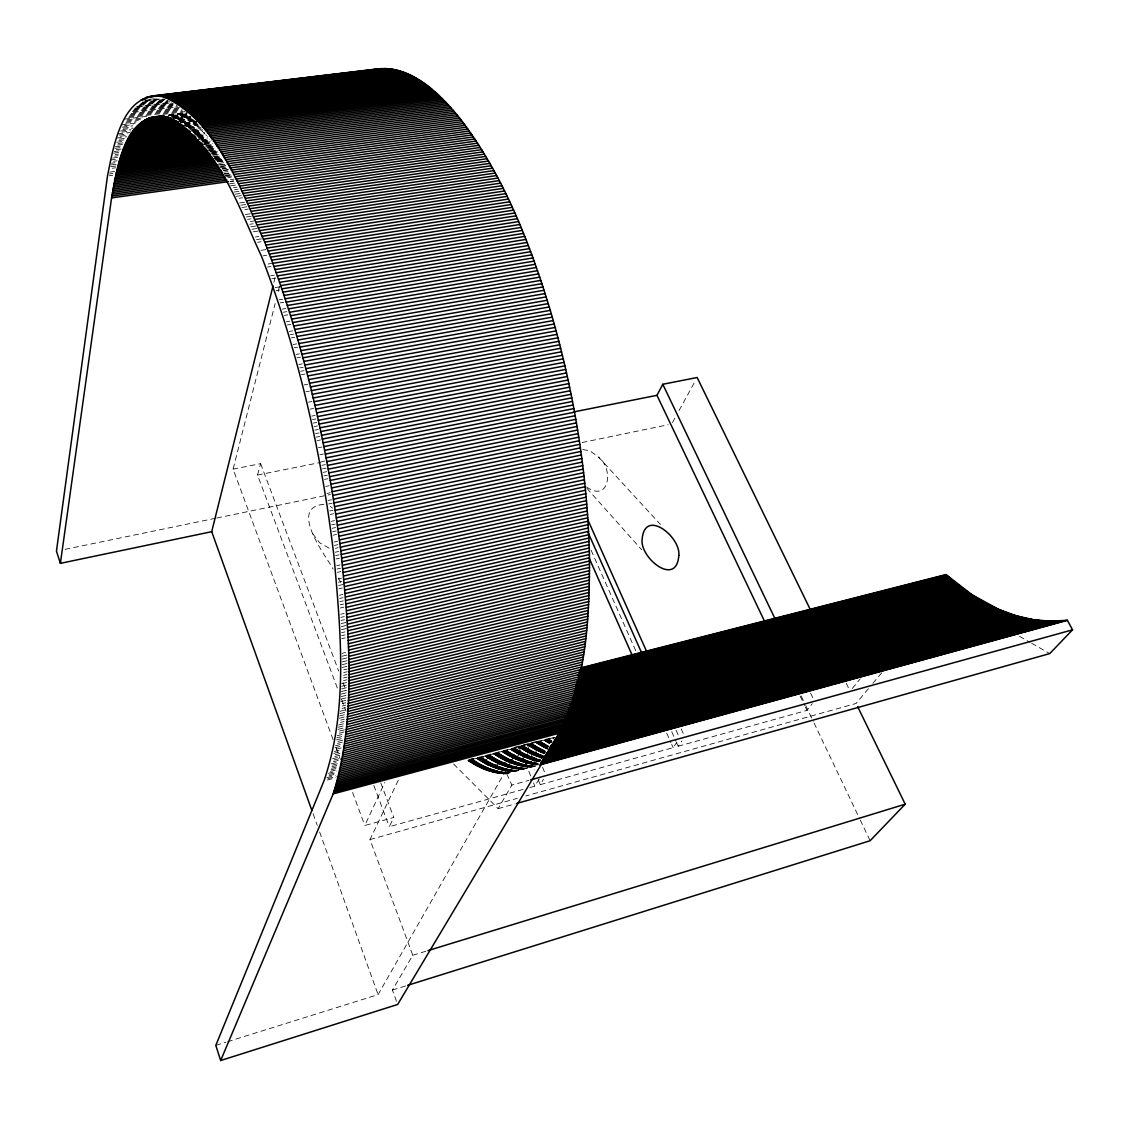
<?xml version="1.0" encoding="UTF-8"?>
<svg xmlns="http://www.w3.org/2000/svg" width="1129" height="1129" viewBox="0 0 1129 1129"><rect width="100%" height="100%" fill="white"/><g stroke="black" fill="none" stroke-linecap="round" stroke-linejoin="round"><path stroke-width="0.75" stroke-dasharray="5 3.75" d="M273.881 282.433L275.166 277.311M333.097 739.707L233.096 469.114L275.151 303.489M278.186 291.536L279.484 286.413M337.331 688.013L257.525 475.041L260.63 463.666L233.096 469.114M380.783 782.919L393.795 817.481L364.808 825.497L384.806 782.51M396.491 1001.268L392.426 990.062L412.762 955.275L370.002 839.581L398.72 779.32M523.009 789.453L389.293 826.682L393.795 817.481M672.475 422.528L675.763 416.516M679.051 410.519L695.506 380.501M227.522 1041.728L378.074 994.635L519.848 745.803M453.576 763.994L498.143 808.646L511.874 785.064L528.866 780.365M529.783 787.562L534.864 786.151L539.676 778.191M538.237 779.772L540.241 784.655L543.458 779.349M540.241 784.655L673.124 747.652L676.878 742.317M676.751 743.023L678.176 746.241L681.958 740.92M678.176 746.241L806.953 710.381L812.287 703.706M852.324 688.45L860.129 678.966M868.413 688.718L856.078 703.452L525.818 795.945M872.886 683.355L881.862 672.63M215.808 1045.398L225.842 1042.25M392.426 990.062L405.875 985.857M412.762 955.275L426.254 951.126M370.002 839.581L517.35 798.316M498.143 808.646L515.106 803.876M554.48 737.308L467.829 760.636L478.527 766.887L488.758 771.093L541.412 756.74M488.758 771.093L541.835 756.853M489.167 771.22L542.259 756.98M489.563 771.347L542.668 757.093M489.972 771.46L541.398 757.672M490.381 771.587L542.245 757.898M490.79 771.7L542.499 758.039M491.595 771.926L541.228 758.603M492.004 772.038L541.652 758.702M492.413 772.151L542.061 758.801M492.808 772.25L542.484 758.9M493.218 772.349L541.2 759.45M493.627 772.448L540.339 760.085M494.431 772.631L540.763 760.17M494.827 772.716L541.186 760.24M495.236 772.8L539.761 760.819M495.645 772.885L538.9 761.426M496.45 773.04L539.718 761.553M496.845 773.111L538.434 762.089M497.649 773.238L537.15 762.611M498.058 773.309L537.983 762.71M498.453 773.365L538.279 762.795M499.258 773.478L537.404 763.345M499.653 773.52L538.223 763.43M500.457 773.619L536.938 763.924M501.248 773.69L537.757 763.98M501.657 773.732L538.166 764.008M502.447 773.788L537.587 764.559M503.238 773.831L538.392 764.573M504.028 773.873L537.503 765.053M504.832 773.887L538.321 765.039M505.623 773.901L537.898 765.504M476.89 766.041L548.257 746.721M477.299 766.266L546.986 747.384M477.708 766.478L547.424 747.581M478.117 766.676L547.861 747.779M478.527 766.887L548.285 747.977M478.936 767.085L547.015 748.64M479.359 767.297L547.452 748.823M479.769 767.48L547.664 749.063M480.178 767.678L546.394 749.712M480.587 767.875L546.831 749.896M480.996 768.059L545.561 750.531M481.406 768.242L544.291 751.166M481.815 768.426L544.714 751.349M482.224 768.609L545.152 751.519M482.633 768.793L545.575 751.688M483.043 768.962L544.305 752.309M483.452 769.131L544.728 752.479M483.861 769.301L544.968 752.69M484.27 769.47L545.392 752.845M484.68 769.625L544.122 753.452M485.089 769.78L542.851 754.073M485.498 769.936L543.275 754.214M485.907 770.091L543.698 754.37M486.317 770.246L544.136 754.511M486.726 770.387L542.851 755.103M487.121 770.542L543.275 755.245M487.53 770.684L543.529 755.428M487.94 770.825L543.952 755.555M488.349 770.952L542.682 756.148M469.114 759.888L550.642 737.957M468.239 760.904L554.918 737.576M468.648 761.172L555.355 737.83M469.071 761.44L552.391 739.001M469.481 761.708L552.829 739.255M469.89 761.976L551.559 739.961M470.299 762.244L551.996 740.215M470.708 762.498L552.434 740.455M471.132 762.752L551.164 741.16M471.541 763.006L551.347 741.471M471.95 763.26L551.785 741.711M472.359 763.5L552.222 741.951M472.769 763.754L550.952 742.642M473.178 763.994L549.696 743.334M473.601 764.234L548.426 744.011M474.011 764.474L548.863 744.237M474.42 764.7L549.287 744.463M474.829 764.94L549.724 744.674M475.238 765.166L548.454 745.366M475.648 765.391L548.666 745.634M476.071 765.617L549.089 745.846M476.48 765.829L549.527 746.057M468.704 759.605L475.521 757.785M514.697 747.243L538.547 740.836M330.529 771.389L337.317 769.597M328.327 773.351L336.795 771.107M329.499 774.381L337.952 772.151M329.005 775.821L335.821 774.014M326.761 777.698L335.271 775.44M327.918 778.643L336.414 776.385M327.354 780.026L335.849 777.768M333.422 761.736L340.252 759.958M331.263 763.867L338.079 762.075M332.49 765.067L339.307 763.289M332.011 766.69L338.813 764.912M331.531 768.284L338.319 766.506M331.037 769.851L337.825 768.073M333.859 753.368L342.369 751.166M335.144 754.751L341.946 752.987M334.72 756.543L339.815 755.216M332.589 758.744L339.377 756.98M333.845 760.043L340.619 758.265M337.472 743.418L342.553 742.106M335.426 745.817L342.256 744.053M335.045 747.751L341.875 745.987M336.357 749.204L341.48 747.878M334.269 751.533L341.071 749.755M337.148 735.755L342.256 734.443M336.809 737.83L343.625 736.08M336.484 739.862L343.272 738.112M337.825 741.443L342.92 740.13M338.361 727.217L345.192 725.481M338.065 729.39L344.895 727.655M339.476 731.098L344.599 729.8M339.166 733.229L344.274 731.917M339.392 718.256L346.208 716.534M340.845 720.104L344.246 719.244M340.591 722.362L343.992 721.502M338.629 725.016L343.71 723.731M341.988 708.462L345.403 707.601M340.083 711.27L345.206 709.986M339.857 713.627L344.98 712.328M339.631 715.955L346.448 714.234M340.831 701.589L345.926 700.319M342.355 703.621L345.742 702.774M342.186 706.048L345.615 705.188M341.424 691.527L346.532 690.256M341.283 694.081L346.405 692.811M341.141 696.607L346.25 695.337M340.986 699.105L346.095 697.835M341.748 683.708L346.885 682.452M341.65 686.333L346.772 685.077M341.537 688.944L346.659 687.674M343.668 675.283L347.069 674.45M343.625 677.979L347.055 677.132M343.555 680.646L346.97 679.799M342.101 667.479L347.21 666.237M343.766 669.822L347.182 669.003M343.724 672.574L347.125 671.741M342.129 659.068L347.252 657.826M342.129 661.89L347.252 660.648M342.115 664.699L347.238 663.457M342.087 653.352L345.516 652.52M342.115 656.217L347.252 654.975M335.313 548.355L338.164 547.678M341.593 632.706L345.008 631.901M341.692 635.712L345.107 634.907M341.791 638.704L345.206 637.885M341.212 623.561L346.349 622.361M341.353 626.623L346.49 625.424M341.48 629.672L346.603 628.472M340.732 614.261L344.162 613.47M340.902 617.38L344.331 616.589M341.071 620.484L344.486 619.68M340.351 607.981L343.78 607.19M339.688 598.441L343.103 597.664M339.914 601.644L343.329 600.854M340.139 604.819L343.583 604.029M339.448 595.223L342.863 594.447M338.361 582.225L341.791 581.463M338.644 585.499L343.78 584.342M338.926 588.759L342.341 587.983M337.43 572.332L340.859 571.57M338.065 578.951L341.494 578.175M336.752 565.671L340.182 564.923M337.091 569.016L340.535 568.254M336.033 558.968L339.462 558.22M335.257 552.222L338.7 551.46M335.652 555.595L339.095 554.847M334.015 542.019L337.472 541.271M334.438 545.434L337.896 544.672M332.674 531.731L336.089 530.997M333.126 535.174L336.555 534.426M331.714 524.83L335.144 524.096M332.194 528.287L335.623 527.553M331.234 521.372L334.664 520.638M329.696 510.943L333.126 510.223M330.218 514.429L333.648 513.709M328.059 500.472L331.503 499.766M328.61 503.971L332.053 503.252M326.916 493.472L330.36 492.752M65.073 549.357L214.99 518.38M216.712 518.028L330.444 494.53M582.042 442.54L668.199 424.744M325.731 486.444L329.174 485.738M323.882 475.888L327.325 475.196M324.503 479.416L327.946 478.71M322.598 468.845L326.041 468.154M323.233 472.374L326.69 471.668M321.257 461.789L324.715 461.098M257.525 475.041L320.848 462.396M321.934 465.317L325.378 464.626M319.902 454.747L323.346 454.056M318.491 447.691L321.948 447.013M315.57 433.621L319.013 432.957M316.303 437.135L319.761 436.457M317.051 440.649L320.495 439.985M314.045 426.593L317.503 425.929M314.808 430.107L318.265 429.443M312.493 419.593L315.951 418.93M313.269 423.093L316.727 422.429M311.703 416.093L315.16 415.444M308.443 402.178L311.9 401.529M310.094 409.121L313.552 408.472M305.917 391.791L309.374 391.156M304.195 384.918L307.652 384.283M300.639 371.272L304.11 370.651M301.542 374.673L304.999 374.038M298.818 364.512L302.29 363.891M299.735 367.885L303.193 367.264M296.038 354.45L299.495 353.843M296.983 357.794L300.441 357.173M294.147 347.803L297.619 347.196M291.268 337.924L294.725 337.331M293.201 344.5L296.659 343.893M289.306 331.418L292.764 330.825M290.294 334.664L293.752 334.071M286.329 321.751L289.786 321.172M287.33 324.954L290.788 324.376M284.325 315.4L287.768 314.822M282.292 309.106L285.778 308.513M283.323 312.239L286.794 311.66M279.202 299.792L282.673 299.213M280.246 302.868L283.718 302.304M276.069 290.633L279.54 290.068M275.01 287.627L280.218 286.78M270.748 275.772L274.22 275.222M271.821 278.708L275.293 278.157M267.502 267.093L270.974 266.557M268.152 263.974L271.609 263.438M260.954 250.342L266.176 249.537M263.156 255.831L266.642 255.295M257.638 242.255L261.109 241.733M255.408 236.991L258.88 236.469M256.523 239.616L261.73 238.826M250.92 226.76L256.128 225.983M252.049 229.286L257.257 228.51M253.164 231.826L258.372 231.05M247.561 219.336L251.047 218.828M250.44 221.538L253.926 221.016M249.805 224.262L253.263 223.754M245.303 214.524L250.539 213.762M246.432 216.923L251.668 216.161M239.644 202.952L244.866 202.204M240.787 205.21L245.995 204.462M241.916 207.496L247.138 206.748M244.781 209.571L248.267 209.063M236.257 196.333L241.451 195.585M239.122 198.267L242.594 197.773M233.477 187.64L236.963 187.146M234.606 189.7L238.092 189.206M233.999 192.043L239.235 191.309M235.128 194.174L240.364 193.426M230.485 179.596L233.971 179.116M230.104 181.402L233.59 180.908M230.076 181.6L233.562 181.12M229.469 183.829L234.691 183.096M230.598 185.833L237.57 184.86M224.445 172.045L227.959 171.622M224.036 173.753L229.243 173.033M223.824 174.191L230.768 173.231M225.377 175.221L230.584 174.515M224.953 176.053L231.897 175.094M226.717 176.717L231.911 175.997M227.818 177.719L231.29 177.239M218.857 163.338L224.332 162.562M217.883 164.975L226.619 163.79M219.972 165.032L225.193 164.326M220.931 166.118L226.167 165.413M219.351 166.993L226.322 166.048M220.494 167.755L225.715 167.05M222.215 168.503L225.701 168.038M221.806 169.167L227.028 168.461M223.33 170.296L228.566 169.576M223.133 170.606L228.34 169.886M212.788 156.663L220.141 155.59M214.425 156.846L219.661 156.155M214.044 157.947L221.002 157.016M109.823 172.102L115.059 171.396M214.482 158.074L221.453 157.143M213.776 158.667L220.719 157.735M215.314 159.26L222.258 158.328M109.527 173.937L113.013 173.471M215.808 159.655L221.03 158.949M216.613 160.036L221.834 159.33M216.585 160.572L221.792 159.866M109.217 175.785L112.702 175.32M217.135 161.235L222.357 160.53M217.728 161.673L222.949 160.967M217.855 161.913L223.062 161.207M207.821 148.012L214.778 147.095M113.563 161.264L117.049 160.798M208.032 148.972L214.976 148.054M208.907 149.409L215.879 148.492M111.475 163.211L114.946 162.759M208.851 150.326L216.189 149.24M208.272 151.074L215.23 150.143M210.46 151.357L215.667 150.665M111.122 164.961L116.329 164.269M210.135 151.822L217.078 150.905M211.109 152.302L218.08 151.371M212.534 152.457L217.77 151.766M110.783 166.725L115.991 166.019M211.419 153.332L216.627 152.641M212.026 153.925L217.445 153.092M112.208 168.263L115.708 167.798M211.843 154.969L218.843 154.038M213.282 155.167L218.56 154.602M202.444 140.885L211.109 139.756M113.704 153.135L120.648 152.232M202.416 141.478L211.151 140.335M202.585 142.071L209.571 141.153M205.238 142.494L210.488 141.802M115.073 154.546L118.573 154.08M204.25 142.889L209.5 142.198M203.77 143.143L210.756 142.226M204.575 144.004L211.575 143.087M114.692 156.197L118.178 155.731M203.756 144.526L212.492 143.369M205.633 145.316L213.127 144.413M112.561 158.088L117.797 157.397M206.776 145.712L213.748 144.794M205.619 146.671L213.677 145.74M110.444 160.008L117.416 159.09M208.046 147.165L213.268 146.474M206.819 147.814L213.776 146.897M194.414 133.095L203.079 131.98M118.009 143.51L123.244 142.847M194.894 133.617L203.742 132.46M194.386 134.125L204.885 132.77M196.023 134.619L204.702 133.504M117.557 145.034L122.793 144.357M196.107 134.901L204.843 133.786M195.529 135.028L204.264 133.899M197.081 135.692L205.76 134.563M198.408 135.734L205.393 134.831M115.37 146.798L120.605 146.121M197.335 136.2L206.042 135.085M197.815 136.905L206.833 135.663M114.946 148.351L121.918 147.447M198.549 137.526L205.52 136.623M198.972 137.865L207.905 136.778M116.273 149.705L121.48 149.028M198.379 139.079L207.073 137.95M198.521 139.29L207.242 138.161M201.272 139.869L208.23 138.966M114.114 151.526L119.335 150.849M201.004 140.222L209.698 139.093M185.735 125.601L196.234 124.275M185.819 125.926L197.97 124.388M119.081 135.057L127.817 133.956M186.751 126.377L197.617 125.093M185.622 126.773L197.871 125.22M188.444 127.267L198.93 125.94M120.337 136.242L129.045 135.127M188.317 127.591L198.775 126.25M188.769 128L199.198 126.674M189.531 128L198.267 126.885M116.372 138.091L126.815 136.764M189.799 128.847L201.089 127.422M189.982 129.764L200.44 128.424M119.364 139.093L126.321 138.204M192.41 129.75L201.103 128.65M191.083 130.555L200.581 129.539M118.898 140.546L124.105 139.883M191.859 131.204L202.274 129.863M193.92 131.162L202.613 130.047M192.904 131.599L201.625 130.484M193.299 132.22L201.978 131.105M116.71 142.24L123.71 141.337M193.694 132.361L202.444 131.246M193.948 132.573L202.684 131.458M175.743 118.517L189.672 116.767M177.253 118.46L191.238 116.71M124.5 125.686L133.222 124.585M178.255 118.841L190.801 117.374M177.521 119.476L189.87 117.825M178.523 119.9L190.843 118.291M122.214 127.14L132.657 125.827M179.723 119.928L190.18 118.616M179.539 120.366L191.831 118.799M178.805 121.057L192.706 119.307M123.4 128.198L132.107 127.097M179.116 121.184L191.295 119.66M180.203 121.523L193.666 119.886M122.863 129.482L133.307 128.17M180.245 122.257L195.232 120.281M180.753 122.228L194.654 120.478M180.541 122.821L194.513 121.057M181.741 122.835L193.92 121.311M120.605 131.006L131.02 129.694M184.86 122.892L197.025 121.367M185.071 122.948L195.543 121.636M184.479 123.273L196.672 121.734M184.38 123.767L196.573 122.228M121.847 132.121L130.597 131.006M184.817 124.148L195.938 122.624M185.438 124.388L195.881 123.075M184.733 124.867L196.954 123.329M117.839 133.914L130.075 132.361M184.225 125.502L196.926 123.71M129.821 115.525L182.277 109.047M129.186 116.555L181.6 110.077M128.579 117.614L182.658 110.924M124.472 119.138L147.137 116.329M162.816 114.382L185.481 111.573M127.365 119.801L143.03 117.868M169.138 114.622L184.803 112.674M168.56 115.003L186.934 112.801M168.644 115.172L186.977 113.041M168.743 115.468L186.737 113.281M126.773 120.944L140.673 119.208M168.503 115.751L187.047 113.38M170.606 115.638L186.595 113.733M171.735 115.751L185.777 114.1M172.695 115.906L186.708 114.283M126.18 122.087L138.345 120.577M171.34 116.47L187.64 114.481M172.864 116.499L188.543 114.551M172.864 116.668L186.821 114.932M172.031 117.162L187.753 115.003M173.047 117.218L186.962 115.483M125.629 123.259L136.129 121.96M172.85 117.374L186.962 115.708M174.021 117.501L187.922 115.765M173.259 118.023L190.603 115.85M121.565 124.896L135.551 123.146M172.765 118.545L190.448 116.174M136.454 106.493L171.283 102.259M137.498 107.072L170.535 103.049M135.057 108.102L173.273 103.445M134.393 108.948L172.878 104.249M133.716 109.809L175.644 104.687M133.039 110.698L176.66 105.364M132.375 111.616L177.69 106.055M133.462 112.35L176.985 107.001M131.063 113.521L181.501 107.311M130.428 114.509L180.795 108.299M149.155 99.394L154.405 98.759M144.879 100.34L157.1 98.872M145.839 100.693L161.532 98.787M145.076 101.271L165.977 98.745M142.564 102.09L165.187 99.352M141.817 102.725L164.411 99.987M141.111 103.388L167.346 100.199M140.377 104.066L168.334 100.679M139.643 104.785L167.572 101.384M138.909 105.519L170.296 101.709M506.794 773.887L511.874 785.064M582.691 449.525L589.931 450.824L598.695 457.245L660.394 524.406M323.91 504.296C287.175 507.358 327.565 558.065 333.055 569.002M329.132 548.172L319.578 542.753L312.126 532.888M1019.473 636.333L1030.071 642.373M1031.581 643.234L1049.744 653.592M586.558 486.966C609.731 503.294 613.668 468.281 598.695 457.245M330.289 506.484L332.603 508.163M586.925 488.363L641.695 549.767M338.291 578.034L342.651 585.556M846.228 683.243L848.542 687.998M810.622 693.121L812.908 697.877M801.181 696L804.977 703.946M805.725 705.54L813.303 721.445M814.065 723.04L859.508 818.454M860.27 820.049L870.12 840.724M800.136 696.057L804.681 705.597M805.443 707.191L806.953 710.381M681.196 728.882L684.075 735.318M676.116 730.28L678.981 736.715M591.074 550.176L636.05 651.419M671.755 731.775L676.031 741.414M666.703 733.158L670.979 742.826M671.699 744.434L673.124 747.652M532.436 742.811L539.831 760.72M542.527 767.24L545.208 773.746M527.06 744.265L536.444 767.085M524.195 745.62L534.229 770.02M518.86 747.059L530.856 776.371M533.537 782.891L534.864 786.151M482.704 756.19L485.258 762.527M260.63 463.666L338.672 671.021M343.004 682.537L346.109 690.765M341.664 699.571L345.996 711.129M373.826 785.417L389.293 826.682M336.146 747.948L340.408 759.507M352.601 792.502L364.808 825.497M313.072 813.769L317.249 825.398M319.634 832.031L378.074 994.635M521.344 745.803A20.689 6.633 -22.6 0 1 514.443 757.912A20.689 6.633 -22.6 0 1 488.349 765.264A20.689 6.633 -22.6 0 1 493.528 753.636"/><path stroke-width="1.5" d="M369.875 70.619C407.611 60.543 439.604 93.114 460.999 119.857C503.859 176.152 529.84 243.201 550.303 310.348C573.814 390.69 587.786 474.039 589.465 557.797C589.55 616.942 586.713 678.966 560.083 732.975L397.648 1004.471L220.677 1060.512L333.154 793.899C357.131 716.59 348.96 633.708 341.254 554.466C328.017 447.903 303.828 342.27 264.736 242.114C240.632 190.942 219.209 122.722 164.185 96.925C122.285 89.135 113.45 146.869 107.481 176.011L56.45 551.135L60.387 563.343L211.702 531.688L273.035 285.849M60.387 563.343L111.573 197.9C117.317 169.223 123.753 111.87 164.961 117.303C218.109 141.083 238.374 207.327 261.42 256.1C298.719 352.262 321.723 453.675 333.93 555.976C340.591 630.448 348.565 708.814 323.967 780.929L215.808 1045.398L220.677 1060.512M574.478 411.775L656.965 395.319L662.794 384.283L697.143 377.495L810.693 610.366M857.617 706.599L905.204 804.173L870.12 840.724L407.569 985.335M580.941 667.846L946.003 574.562L972.055 594.8L998.516 609.293L1016.072 615.757L1033.261 619.68L1050.52 621.218L1067.371 620.301L1072.55 629.827L1049.744 653.592L516.814 803.396M427.933 950.618L905.204 804.173M530.559 779.885L1072.55 629.827M546.507 755.343L1040.74 620.654M545.222 755.936L1041.319 620.71M543.952 756.515L1041.898 620.752M544.376 756.628L1042.462 620.809M544.799 756.74L1043.041 620.851M543.938 757.432L1044.198 620.936M544.206 757.573L1044.777 620.978M544.615 757.672L1045.341 621.021M545.039 757.771L1045.92 621.049M545.462 757.869L1046.498 621.077M544.192 758.434L1047.077 621.105M542.908 758.984L1048.22 621.162M543.741 759.154L1048.799 621.176M544.164 759.238L1049.377 621.19M542.88 759.775L1049.956 621.204M543.148 759.888L1051.099 621.232M543.995 760.029L1051.678 621.232M543.12 760.636L1052.821 621.232M541.835 761.158L1053.399 621.232M542.259 761.214L1053.978 621.232M541.384 761.779L1055.121 621.218M541.666 761.863L1055.7 621.204M540.791 762.414L1056.843 621.162M541.2 762.456L1058 621.119M542.033 762.527L1058.565 621.091M540.749 763.021L1059.722 621.021M541.567 763.077L1060.865 620.95M540.565 763.613L1062.008 620.865M541.384 763.627L1063.151 620.767M540.904 764.121L1064.294 620.654M541.313 764.121L1066.016 620.47M539.436 765.039L1067.371 620.301M551.658 745.803L1024.074 617.888M552.095 746.001L1024.652 618.015M550.825 746.664L1025.217 618.142M549.555 747.327L1025.795 618.269M549.992 747.525L1026.374 618.396M550.416 747.708L1026.938 618.523M550.853 747.906L1027.517 618.636M551.065 748.146L1028.096 618.748M549.795 748.795L1028.66 618.861M548.525 749.43L1029.239 618.974M548.962 749.614L1029.817 619.087M549.386 749.783L1030.382 619.2M549.823 749.966L1030.96 619.299M548.553 750.587L1031.539 619.398M548.976 750.757L1032.118 619.496M547.706 751.392L1032.682 619.595M548.129 751.547L1033.261 619.68M548.369 751.759L1033.839 619.779M548.793 751.914L1034.418 619.863M547.523 752.535L1034.983 619.948M546.253 753.142L1035.561 620.033M546.676 753.297L1036.14 620.117M547.099 753.438L1036.718 620.188M547.537 753.579L1037.283 620.258M546.253 754.186L1037.861 620.329M546.676 754.313L1038.44 620.4M546.93 754.497L1039.019 620.47M545.646 755.089L1039.597 620.527M546.083 755.23L1040.162 620.597M557.444 736.136L1010.949 614.134M557.881 736.39L1011.513 614.317M556.611 737.11L1012.078 614.515M557.049 737.378L1012.657 614.698M555.793 738.084L1013.221 614.882M556.23 738.338L1013.786 615.065M556.668 738.592L1014.364 615.234M555.397 739.297L1014.929 615.418M554.127 740.003L1015.493 615.587M554.565 740.243L1016.072 615.757M554.748 740.553L1016.636 615.926M555.186 740.793L1017.215 616.095M553.916 741.485L1017.779 616.251M554.353 741.725L1018.358 616.42M553.097 742.402L1018.922 616.575M553.52 742.642L1019.501 616.73M553.958 742.854L1020.066 616.886M554.395 743.08L1020.644 617.027M553.125 743.757L1021.209 617.182M551.855 744.434L1021.787 617.323M552.053 744.717L1022.352 617.464M550.797 745.38L1022.93 617.605M551.22 745.592L1023.509 617.746M562.411 726.201L999.08 609.547M561.141 726.977L999.645 609.787M335.327 787.534L563.272 726.61M561.593 727.288L1000.195 610.027M562.03 727.598L1000.76 610.267M562.468 727.909L1001.324 610.507M334.805 789.171L562.496 728.233M561.212 728.671L1001.889 610.733M559.942 729.433L1002.453 610.958M560.379 729.729L1003.018 611.198M334.269 790.78L1003.582 611.424M561.268 730.336L1004.147 611.636M559.998 731.084L1004.711 611.862M560.139 731.451L1005.276 612.087M333.718 792.36L560.901 731.423M558.869 732.199L1005.84 612.299M559.321 732.481L1006.405 612.511M559.758 732.763L1006.969 612.722M333.154 793.899L1007.548 612.934M558.926 733.779L1008.112 613.132M557.67 734.513L1008.677 613.343M558.107 734.796L1009.241 613.541M558.545 735.064L1009.806 613.739M557.289 735.783L1010.384 613.936M565.361 717.211L989.032 604.777M565.798 717.564L989.583 605.059M566.236 717.917L990.133 605.342M337.853 778.883L990.697 605.624M565.417 719.074L991.248 605.892M565.855 719.427L991.812 606.174M337.359 780.675L992.363 606.442M565.036 720.57L992.927 606.725M565.135 721.008L993.478 606.993M336.865 782.439L994.042 607.247M564.317 722.137L994.593 607.515M564.754 722.475L995.157 607.783M563.498 723.266L995.707 608.037M336.371 784.161L996.272 608.291M564.373 723.929L996.836 608.545M563.117 724.705L997.401 608.799M563.554 725.03L997.951 609.053M335.849 785.869L564.048 724.945M562.284 725.806L998.516 609.293M569.284 708.236L980.212 599.894M569.722 708.645L980.762 600.219M340.125 769.484L570.554 708.687M569.764 709.139L981.299 600.529M570.201 709.52L981.849 600.854M568.945 710.367L982.399 601.164M339.688 771.417L982.95 601.475M568.127 711.58L983.5 601.785M568.564 711.962L984.051 602.096M569.016 712.343L984.601 602.406M339.25 773.337L569.185 712.498M567.746 713.175L985.151 602.703M568.183 713.556L985.702 603.013M566.927 714.375L986.266 603.309M338.785 775.214L568.48 714.361M567.365 714.742L986.817 603.606M567.435 715.207L987.367 603.902M567.873 715.574L987.917 604.198M338.319 777.062L988.468 604.481M342.158 759.323L971.519 594.447M573.32 699.246L972.055 594.8M573.758 699.67L972.591 595.152M572.502 700.544L973.142 595.505M341.777 761.412L973.678 595.858M571.669 701.843L974.214 596.211M572.107 702.266L974.764 596.549M341.381 763.472L975.301 596.902M572.572 703.212L975.851 597.241M571.302 704.073L976.387 597.58M570.046 704.919L976.938 597.918M340.972 765.504L571.895 704.764M570.484 705.329L977.474 598.257M570.921 705.738L978.024 598.582M571.373 706.147L978.575 598.92M340.549 767.508L979.111 599.245M568.847 707.841L979.662 599.57M575.705 690.228L964.025 589.225M343.611 750.672L576.227 690.158M574.449 691.131L964.561 589.606M574.887 691.583L965.083 589.987M575.324 692.049L965.62 590.368M343.258 752.888L575.649 692.331M575.762 692.5L966.156 590.749M574.492 693.389L966.692 591.13M574.929 693.841L967.214 591.511M342.906 755.061L967.751 591.878M574.096 695.182L968.287 592.259M574.096 695.746L968.823 592.626M574.534 696.184L969.359 592.993M342.539 757.206L574.435 696.579M573.264 697.073L969.896 593.36M573.701 697.51L970.432 593.727M572.445 698.385L970.982 594.08M344.881 741.57L578.457 681.224M576.905 681.69L956.644 583.58M577.328 682.17L957.166 584.003M577.766 682.664L957.688 584.413M578.203 683.144L958.211 584.822M344.585 743.884L577.921 683.497M576.933 684.061L958.747 585.231M575.663 684.993L959.269 585.641M576.1 685.472L959.791 586.05M344.26 746.184L960.313 586.459M576.961 686.418L960.85 586.854M575.691 687.335L961.372 587.249M576.129 687.801L961.908 587.644M343.936 748.442L576.806 687.97M576.566 688.267L962.43 588.04M576.538 688.859L962.966 588.435M575.268 689.763L963.489 588.83M580.292 672.842L949.912 577.992M579.022 673.787L950.42 578.443M345.728 734.429L950.943 578.881M578.175 675.255L951.451 579.318M578.612 675.763L951.973 579.756M579.036 676.257L952.481 580.179M345.46 736.842L953.003 580.616M578.203 677.71L953.525 581.04M578.627 678.204L954.047 581.477M579.064 678.712L954.555 581.901M345.178 739.213L578.979 678.924M577.794 679.644L955.078 582.324M578.217 680.138L955.6 582.747M576.947 681.069L956.122 583.171M346.702 724.522L581.901 664.572M346.476 727.048L581.449 667.027M581.223 668.185L946.328 574.844M581.647 668.707L946.836 575.296M346.236 729.532L947.344 575.762M579.092 670.64L947.852 576.213M579.516 671.148L948.374 576.651M579.953 671.67L948.882 577.102M345.982 732.001L580.489 671.868M580.377 672.192L949.39 577.554M347.309 716.816L583.185 657.05M347.125 719.413L582.776 659.59M346.913 721.981L582.338 662.088M347.972 706.147L584.737 646.691M347.817 708.857L584.37 649.316M347.661 711.538L583.989 651.913M347.492 714.191L583.594 654.495M348.339 697.891L585.768 638.661M348.226 700.672L585.429 641.357M348.099 703.423L585.09 644.038M348.607 689.396L586.671 630.419M348.522 692.246L586.374 633.186M348.438 695.083L586.078 635.937M348.762 680.674L587.447 621.98M348.72 683.609L587.207 624.817M348.663 686.517L586.939 627.625M348.819 671.741L588.11 613.343M348.805 674.747L587.913 616.236M348.79 677.725L587.687 619.115M348.79 665.687L588.491 607.473M348.805 668.721L588.308 610.422M348.663 656.415L588.943 598.525M348.706 659.519L588.816 601.531M348.762 662.61L588.661 604.509M348.409 646.945L589.282 589.394M348.508 650.121L589.183 592.457M348.593 653.282L589.07 595.505M348.198 640.538L589.437 583.213M348.311 643.756L589.366 586.318M347.774 630.758L589.55 573.814M347.915 634.032L589.521 576.961M348.071 637.292L589.479 580.094M347.422 624.154L589.564 567.45M347.605 627.47L589.564 570.639M346.815 614.105L589.465 557.797M347.026 617.464L589.507 561.028M347.238 620.823L589.536 564.246M346.349 607.317L589.324 551.277M346.589 610.718L589.409 554.537M345.545 597.001L589.013 541.384M345.827 600.459L589.14 544.686M346.095 603.888L589.239 547.988M344.952 590.058L588.731 534.723M345.262 593.529L588.886 538.053M343.978 579.516L588.209 524.618M344.317 583.044L588.392 527.991M344.641 586.558L588.576 531.364M343.258 572.417L587.786 517.83M343.625 575.973L587.997 521.231M342.496 565.276L587.292 510.985M342.877 568.861L587.546 514.415M341.678 558.079L586.755 504.113M342.087 561.692L587.038 507.556M340.365 547.212L585.824 493.712M340.817 550.839L586.149 497.183M341.254 554.466L586.459 500.655M339.434 539.902L585.147 486.74M339.9 543.557L585.499 490.226M338.446 532.563L584.399 479.726M338.94 536.233L584.78 483.24M337.416 525.197L583.594 472.698M337.938 528.88L584.003 476.212M335.779 514.076L582.282 462.086M336.343 517.788L582.733 465.628M336.879 521.499L583.171 469.17M334.636 506.625L581.336 455.001M335.214 510.35L581.816 458.543M333.45 499.159L580.334 447.888M334.043 502.899L580.842 451.445M332.208 491.679L579.29 440.762M332.829 495.419L579.812 444.318M330.924 484.186L578.175 433.621M331.573 487.926L578.74 437.191M328.92 472.91L576.397 422.895M329.597 476.664L577.004 426.466M330.261 480.432L577.596 430.05M327.523 465.388L575.155 415.74M328.229 469.156L575.776 419.325M326.083 457.866L573.842 408.585M326.803 461.634L574.506 412.17M324.602 450.344L572.488 401.444M325.35 454.098L573.165 405.015M323.092 442.822L571.076 394.303M323.854 446.576L571.782 397.874M321.525 435.314L569.609 387.176M322.315 439.068L570.357 390.733M319.916 427.82L568.099 380.05M320.735 431.56L568.861 383.606M317.447 416.601L565.742 369.409M318.279 420.327L566.532 372.951M319.112 424.067L567.322 376.493M315.753 409.135L564.091 362.338M316.6 412.861L564.923 365.867M314.017 401.712L562.411 355.296M314.878 405.424L563.258 358.81M312.239 394.303L560.676 348.282M313.128 398.001L561.55 351.782M310.433 386.937L558.883 341.297M311.336 390.62L559.786 344.782M308.584 379.598L557.063 334.353M309.515 383.267L557.98 337.825M305.761 368.661L554.226 323.995M306.707 372.302L555.186 327.438M307.652 375.943L556.131 330.896M303.828 361.421L552.293 317.15M304.802 365.034L553.266 320.565M301.866 354.238L550.303 310.348M302.854 357.822L551.305 313.749M299.877 347.097L548.271 303.602M300.878 350.667L549.301 306.961M296.842 336.484L545.166 293.568M297.858 340.012L546.21 296.899M298.875 343.541L547.255 300.243M294.782 329.485L543.035 286.949M295.812 332.984L544.107 290.252M292.693 322.541L540.862 280.387M293.738 326.013L541.948 283.661M289.518 312.253L537.545 270.678M290.576 315.668L538.66 273.895M291.635 319.098L539.775 277.141M287.359 305.479L535.287 264.285M288.445 308.852L536.416 267.474M285.185 298.776L533.001 257.948M286.272 302.12L534.144 261.109M281.883 288.855L529.501 248.606M282.984 292.143L530.672 251.696M284.085 295.445L531.844 254.815M279.653 282.349L527.116 242.453M280.768 285.595L528.316 245.515M276.28 272.724L523.503 233.393M277.409 275.913L524.717 236.398M278.538 279.117L525.916 239.419M273.994 266.43L521.062 227.451M275.137 269.563L522.29 230.415M270.551 257.144L517.336 218.701M271.708 260.206L518.578 221.594M272.851 263.311L519.82 224.516M268.236 251.061L514.824 212.972M269.394 254.081L516.08 215.822M264.736 242.114L511 204.561M265.908 245.078L512.284 207.341M267.079 248.055L513.554 210.149M261.208 233.393L507.133 196.347M262.394 236.271L508.431 199.057M263.565 239.179L509.715 201.795M258.851 227.705L504.522 190.999M260.023 230.542L505.834 193.666M255.281 219.365L500.584 183.152M256.466 222.117L501.897 185.749M257.652 224.897L503.209 188.36M251.696 211.264L496.591 175.545M252.896 213.931L497.931 178.057M254.081 216.641L499.258 180.598M248.098 203.403L492.569 168.165M249.297 206L493.923 170.592M250.497 208.611L495.25 173.062M244.485 195.797L488.518 161.024M245.699 198.309L489.873 163.38M246.898 200.835L491.228 165.751M239.673 186.059L483.071 151.879M240.872 188.444L484.44 154.123M242.086 190.872L485.809 156.395M243.285 193.313L487.163 158.695M111.842 196.065L227 180.09M236.046 179.059L478.964 145.316M111.573 197.9L228.368 181.642M237.259 181.36L480.333 147.476M238.459 183.688L481.702 149.663M231.233 170.14L473.46 136.962M113.239 187.301L222.709 172.285M232.433 172.314L474.843 139.008M112.942 189.023L222.3 173.993M112.66 190.759L223.641 175.461M233.632 174.529L476.212 141.083M112.378 192.509L224.981 176.957M234.846 176.773L477.595 143.185M112.11 194.287L225.631 178.565M115.172 177.324L215.667 163.733M114.833 178.932L217.883 164.975M227.621 163.761L469.311 131.006M114.495 180.569L217.445 166.598M228.82 165.85L470.694 132.954M114.17 182.235L218.744 167.995M113.86 183.9L220.07 169.406M230.02 167.981L472.077 134.944M113.549 185.593L221.383 170.832M116.993 169.477L211.052 156.903M222.822 155.703L463.779 123.456M116.626 171.015L212.308 158.187M224.022 157.665L465.162 125.305M116.245 172.554L213.579 159.485M115.878 174.134L214.849 160.812M225.221 159.669L466.545 127.168M115.525 175.715L214.383 162.378M226.421 161.701L467.928 129.073M119.448 160.671L206.297 149.211M218.038 148.125L458.233 116.386M119.011 162.096L207.51 150.383M219.238 149.974L459.616 118.108M118.601 163.536L207.002 151.808M118.192 164.989L209.034 152.923M220.423 151.85L460.999 119.857M117.783 166.471L210.29 154.151M221.623 153.756L462.382 121.65M117.388 167.967L209.796 155.633M212.125 139.375L451.304 108.229M122.638 151.286L198.972 141.337M122.158 152.57L200.835 142.296M213.296 141.069L452.687 109.809M121.692 153.869L202.02 143.369M214.482 142.79L454.07 111.404M121.226 155.195L203.22 144.456M120.761 156.536L202.67 145.782M215.667 144.54L455.453 113.041M120.323 157.891L203.869 146.911M216.853 146.318L456.85 114.692M119.872 159.274L205.083 148.054M126.758 141.788L190.942 133.532M206.268 131.43L444.403 100.834M126.222 142.903L192.65 134.351M207.44 132.954L445.786 102.245M125.686 144.032L193.779 135.254M125.164 145.189L194.922 136.186M208.597 134.506L447.155 103.699M124.642 146.361L196.079 137.131M209.768 136.101L448.538 105.18M124.134 147.56L195.486 138.317M123.625 148.788L196.644 139.304M210.954 137.724L449.921 106.69M123.132 150.03L197.801 140.321M131.98 132.756L184.069 126.152M200.482 124.275L437.544 94.201M131.373 133.674L183.872 126.998M130.766 134.605L184.958 127.718M201.639 125.644L438.913 95.457M130.174 135.565L186.045 128.452M129.581 136.538L187.146 129.2M202.797 127.041L440.282 96.755M129.002 137.54L188.233 129.976M203.94 128.466L441.651 98.082M128.438 138.571L189.347 130.781M127.873 139.615L190.448 131.599M205.111 129.934L443.034 99.437M127.309 140.688L189.827 132.672M140.575 123.047L172.017 119.109M193.68 116.753L429.387 87.243M139.869 123.654L173.019 119.505M139.177 124.275L174.035 119.914M138.486 124.924L175.037 120.337M194.795 117.924L430.742 88.33M137.794 125.601L176.053 120.803M137.117 126.293L177.07 121.283M195.924 119.138L432.097 89.445M136.454 127.027L178.453 121.734M135.79 127.775L177.747 122.482M197.067 120.366L433.451 90.588M135.141 128.537L178.791 123.033M134.492 129.341L179.85 123.611M198.196 121.636L434.806 91.759M133.857 130.16L180.894 124.204M133.222 130.992L181.952 124.839M199.339 122.934L436.175 92.959M132.587 131.867L183.011 125.474M185.918 109.457L420.002 80.54M187.019 110.402L421.329 81.401M188.12 111.376L422.669 82.304M152.02 117.134L163.324 115.652M189.22 112.392L423.996 83.221M150.397 117.585L163.973 115.793M149.607 117.839L163.987 116.118M148.816 118.136L162.717 116.4M148.026 118.446L163.649 116.513M147.25 118.799L162.999 116.837M190.321 113.436L425.337 84.181M146.488 119.166L165.695 116.767M145.726 119.561L168.447 116.88M144.964 119.984L167.628 117.162M191.436 114.509L426.691 85.169M144.216 120.436L166.852 117.599M143.468 120.902L167.826 117.868M142.734 121.396L170.535 117.924M142.014 121.932L171.523 118.235M192.551 115.624L428.032 86.199M141.294 122.482L171.015 118.757M175.263 101.751L406.934 73.54M176.307 102.372L408.218 74.105M177.352 103.035L409.502 74.697M178.396 103.727L410.801 75.318M179.455 104.447L412.099 75.982M180.527 105.209L413.412 76.659M181.6 105.985L414.724 77.379M182.672 106.803L416.036 78.113M183.745 107.664L417.349 78.889M184.831 108.539L418.676 79.693M152.105 95.979L378.85 68.756M149.48 96.473L382.322 68.516M147.758 96.939L384.679 68.502M146.911 97.221L157.425 95.951M158.469 95.852L385.864 68.53M146.078 97.517L149.578 97.108M154.828 96.473L158.314 96.05M159.401 95.951L387.064 68.587M145.246 97.856L148.746 97.433M160.346 96.092L388.249 68.686M161.306 96.247L389.463 68.798M162.251 96.445L390.676 68.954M142.804 99.027L146.276 98.604M163.225 96.671L391.89 69.123M164.185 96.925L393.118 69.335M141.21 99.945L144.71 99.521M165.159 97.207L394.346 69.561M166.146 97.517L395.573 69.829M167.134 97.87L396.815 70.125M168.136 98.237L398.057 70.45M169.124 98.646L399.313 70.802M170.14 99.084L400.569 71.183M171.156 99.564L401.825 71.593M172.172 100.058L403.095 72.044M173.189 100.594L404.365 72.51M174.219 101.158L405.65 73.018M662.794 384.283L774.988 618.678M656.965 395.319L764.531 621.26M587.828 519.82L646.719 651.687M587.899 532.211L641.695 652.985M588.999 557.754L632.48 655.921M211.702 531.688L311.886 810.453M678.811 555.496C676.581 587.701 639.663 557.909 642.133 539.309C644.687 507.542 681.055 537.15 678.811 555.496"/></g></svg>
